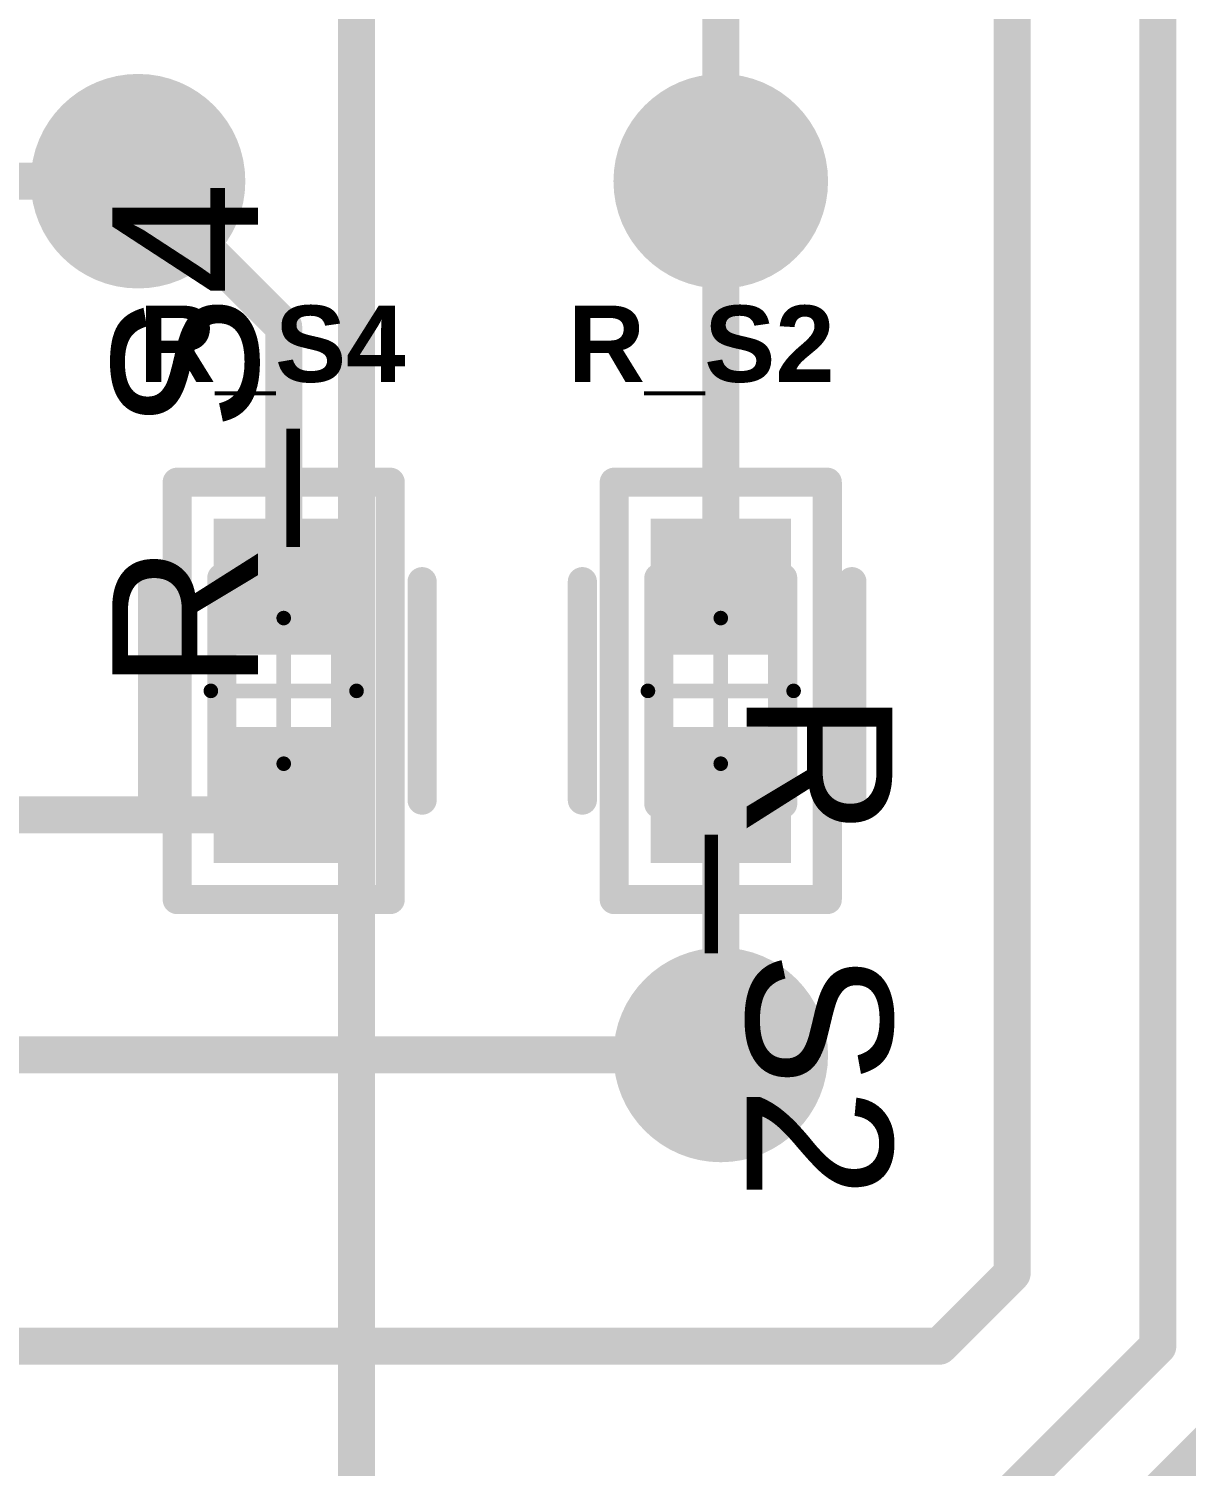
# Model space of a CAD drawing. Header units: inches. Extents: x 0 to 5429, y 0 to 5429.
# Drawn here: x 12.25 to 20.2, y 25.68 to 35.55 of the extents above; entities that cross this region are included whole.
import ezdxf

# ---------------------------------------------------------------- set-up
doc = ezdxf.new("R2010")
doc.units = ezdxf.units.IN
for name, color, linetype in [('Bottom Layer', 5, 'Continuous'), ('Bottom Solder', 6, 'Continuous'), ('GND', 16, 'Continuous'), ('Top 3D Body', 56, 'Continuous'), ('Top Assembly', 56, 'Continuous'), ('Top Component Center', 56, 'Continuous'), ('Top Courtyard', 56, 'Continuous'), ('Top Layer', 1, 'Continuous'), ('Top Overlay', 2, 'Continuous'), ('Top Paste', 8, 'Continuous'), ('Top Solder', 216, 'Continuous'), ('VDD', 76, 'Continuous'), ('Via Holes', 16, 'Continuous')]:
    doc.layers.add(name, color=color, linetype=linetype)
doc.styles.add('Arial', font='', dxfattribs={"height": 0.2})
doc.styles.add('Arial_Bold', font='', dxfattribs={"height": 0.2})
doc.styles.get('Arial').set_extended_font_data('Arial')
doc.styles.get('Arial_Bold').set_extended_font_data('Arial', bold=True)

# ---------------------------------------------------------------- blocks, each defined once
blk = doc.blocks.new('FP_CRCW0603__3_IPC_B_18')
at = {"layer": 'Top Layer'}
for points in [[(-1.18289705, 0.48104298), (-0.24785447, 0.48104298), (-0.24785447, -0.4810886999999999), (-1.18289705, -0.4810886999999999)], [(0.24788495, 0.48104298), (1.18292753, 0.48104298), (1.18292753, -0.4810886999999999), (0.24788495, -0.4810886999999999)]]:
    blk.add_hatch(color=1, dxfattribs=at).paths.add_polyline_path(points)
at = {"layer": 'Top Paste'}
for points in [[(-1.18289705, 0.48104298), (-0.24785447, 0.48104298), (-0.24785447, -0.4810886999999999), (-1.18289705, -0.4810886999999999)], [(0.24788495, 0.48104298), (1.18292753, 0.48104298), (1.18292753, -0.4810886999999999), (0.24788495, -0.4810886999999999)]]:
    blk.add_hatch(color=8, dxfattribs=at).paths.add_polyline_path(points)
at = {"layer": 'Top Solder'}
for points in [[(-1.18289705, 0.48104298), (-0.24785447, 0.48104298), (-0.24785447, -0.4810886999999999), (-1.18289705, -0.4810886999999999)], [(0.24788495, 0.48104298), (1.18292753, 0.48104298), (1.18292753, -0.4810886999999999), (0.24788495, -0.4810886999999999)]]:
    blk.add_hatch(color=216, dxfattribs=at).paths.add_polyline_path(points)
at = {"layer": 'Top 3D Body'}
for points in [[(-0.7750149599999999, 0.4249699399999999, 0.1999996, 0.1999996, 0), (-0.7750149599999999, -0.42501566, 0.1999996, 0.1999996, 0)], [(-0.7750149599999999, 0.4249699399999999, 0.1999996, 0.1999996, 0), (0.77499464, 0.4249699399999999, 0.1999996, 0.1999996, 0)], [(0.77499464, 0.4249699399999999, 0.1999996, 0.1999996, 0), (0.77499464, -0.42501566, 0.1999996, 0.1999996, 0)], [(-0.7750149599999999, -0.42501566, 0.1999996, 0.1999996, 0), (0.77499464, -0.42501566, 0.1999996, 0.1999996, 0)]]:
    blk.add_lwpolyline(points, format="xyseb", dxfattribs=at)
for points in [[(-0.8250148599999999, 0.4249699399999999, 0.0999998, 0.0999998, 1), (-0.7250150599999999, 0.4249699399999999, 0.0999998, 0.0999998, 1)], [(-0.8250148599999999, 0.4249699399999999, 0.0999998, 0.0999998, 1), (-0.7250150599999999, 0.4249699399999999, 0.0999998, 0.0999998, 1)], [(0.72499474, 0.4249699399999999, 0.0999998, 0.0999998, 1), (0.8249945399999999, 0.4249699399999999, 0.0999998, 0.0999998, 1)], [(0.72499474, 0.4249699399999999, 0.0999998, 0.0999998, 1), (0.8249945399999999, 0.4249699399999999, 0.0999998, 0.0999998, 1)], [(-0.8250148599999999, -0.42501566, 0.0999998, 0.0999998, 1), (-0.7250150599999999, -0.42501566, 0.0999998, 0.0999998, 1)], [(-0.8250148599999999, -0.42501566, 0.0999998, 0.0999998, 1), (-0.7250150599999999, -0.42501566, 0.0999998, 0.0999998, 1)], [(0.72499474, -0.42501566, 0.0999998, 0.0999998, 1), (0.8249945399999999, -0.42501566, 0.0999998, 0.0999998, 1)], [(0.72499474, -0.42501566, 0.0999998, 0.0999998, 1), (0.8249945399999999, -0.42501566, 0.0999998, 0.0999998, 1)]]:
    blk.add_lwpolyline(points, format="xyseb", close=True, dxfattribs=at)
at = {"layer": 'Top Assembly'}
for points in [[(-1.43292576, 0.7310399399999999, 0.1999996, 0.1999996, 0), (-1.43292576, -0.73108566, 0.1999996, 0.1999996, 0)], [(-1.43292576, 0.7310399399999999, 0.1999996, 0.1999996, 0), (1.43290544, 0.7310399399999999, 0.1999996, 0.1999996, 0)], [(1.43290544, 0.7310399399999999, 0.1999996, 0.1999996, 0), (1.43290544, -0.73108566, 0.1999996, 0.1999996, 0)], [(-1.43292576, -0.73108566, 0.1999996, 0.1999996, 0), (1.43290544, -0.73108566, 0.1999996, 0.1999996, 0)]]:
    blk.add_lwpolyline(points, format="xyseb", dxfattribs=at)
for points in [[(-1.48292566, 0.7310399399999999, 0.0999998, 0.0999998, 1), (-1.38292586, 0.7310399399999999, 0.0999998, 0.0999998, 1)], [(-1.48292566, 0.7310399399999999, 0.0999998, 0.0999998, 1), (-1.38292586, 0.7310399399999999, 0.0999998, 0.0999998, 1)], [(1.38290554, 0.7310399399999999, 0.0999998, 0.0999998, 1), (1.48290534, 0.7310399399999999, 0.0999998, 0.0999998, 1)], [(1.38290554, 0.7310399399999999, 0.0999998, 0.0999998, 1), (1.48290534, 0.7310399399999999, 0.0999998, 0.0999998, 1)], [(-1.48292566, -0.73108566, 0.0999998, 0.0999998, 1), (-1.38292586, -0.73108566, 0.0999998, 0.0999998, 1)], [(-1.48292566, -0.73108566, 0.0999998, 0.0999998, 1), (-1.38292586, -0.73108566, 0.0999998, 0.0999998, 1)], [(1.38290554, -0.73108566, 0.0999998, 0.0999998, 1), (1.48290534, -0.73108566, 0.0999998, 0.0999998, 1)], [(1.38290554, -0.73108566, 0.0999998, 0.0999998, 1), (1.48290534, -0.73108566, 0.0999998, 0.0999998, 1)]]:
    blk.add_lwpolyline(points, format="xyseb", close=True, dxfattribs=at)
at = {"layer": 'Top Component Center'}
for points in [[(-1.016e-05, 0.4999507399999999, 0.0999998, 0.0999998, 0), (-1.016e-05, -0.50004726, 0.0999998, 0.0999998, 0)], [(-0.49998376, -2.286e-05, 0.0999998, 0.0999998, 0), (0.5000142399999999, -2.286e-05, 0.0999998, 0.0999998, 0)]]:
    blk.add_lwpolyline(points, format="xyseb", dxfattribs=at)
for points in [[(-0.02500884, 0.4999507399999999, 0.0499999, 0.0499999, 1), (0.02498852, 0.4999507399999999, 0.0499999, 0.0499999, 1)], [(-0.5249824399999999, -2.286e-05, 0.0499999, 0.0499999, 1), (-0.47498508, -2.286e-05, 0.0499999, 0.0499999, 1)], [(0.4750155599999999, -2.286e-05, 0.0499999, 0.0499999, 1), (0.5250129199999999, -2.286e-05, 0.0499999, 0.0499999, 1)], [(-0.02500884, -0.50004726, 0.0499999, 0.0499999, 1), (0.02498852, -0.50004726, 0.0499999, 0.0499999, 1)]]:
    blk.add_lwpolyline(points, format="xyseb", close=True, dxfattribs=at)
at = {"layer": 'Top Courtyard'}
for points in [[(-1.43292576, 0.7310399399999999, 0.1999996, 0.1999996, 0), (-1.43292576, -0.73108566, 0.1999996, 0.1999996, 0)], [(-1.43292576, 0.7310399399999999, 0.1999996, 0.1999996, 0), (1.43290544, 0.7310399399999999, 0.1999996, 0.1999996, 0)], [(1.43290544, 0.7310399399999999, 0.1999996, 0.1999996, 0), (1.43290544, -0.73108566, 0.1999996, 0.1999996, 0)], [(-1.43292576, -0.73108566, 0.1999996, 0.1999996, 0), (1.43290544, -0.73108566, 0.1999996, 0.1999996, 0)]]:
    blk.add_lwpolyline(points, format="xyseb", dxfattribs=at)
for points in [[(-1.48292566, 0.7310399399999999, 0.0999998, 0.0999998, 1), (-1.38292586, 0.7310399399999999, 0.0999998, 0.0999998, 1)], [(-1.48292566, 0.7310399399999999, 0.0999998, 0.0999998, 1), (-1.38292586, 0.7310399399999999, 0.0999998, 0.0999998, 1)], [(1.38290554, 0.7310399399999999, 0.0999998, 0.0999998, 1), (1.48290534, 0.7310399399999999, 0.0999998, 0.0999998, 1)], [(1.38290554, 0.7310399399999999, 0.0999998, 0.0999998, 1), (1.48290534, 0.7310399399999999, 0.0999998, 0.0999998, 1)], [(-1.48292566, -0.73108566, 0.0999998, 0.0999998, 1), (-1.38292586, -0.73108566, 0.0999998, 0.0999998, 1)], [(-1.48292566, -0.73108566, 0.0999998, 0.0999998, 1), (-1.38292586, -0.73108566, 0.0999998, 0.0999998, 1)], [(1.38290554, -0.73108566, 0.0999998, 0.0999998, 1), (1.48290534, -0.73108566, 0.0999998, 0.0999998, 1)], [(1.38290554, -0.73108566, 0.0999998, 0.0999998, 1), (1.48290534, -0.73108566, 0.0999998, 0.0999998, 1)]]:
    blk.add_lwpolyline(points, format="xyseb", close=True, dxfattribs=at)
at = {"layer": 'Top Overlay'}
for points in [[(-0.75002136, 0.89994994, 0.1999996, 0.1999996, 0), (0.75000104, 0.89994994, 0.1999996, 0.1999996, 0)], [(-0.75002136, -0.95003366, 0.1999996, 0.1999996, 0), (0.75000104, -0.95003366, 0.1999996, 0.1999996, 0)]]:
    blk.add_lwpolyline(points, format="xyseb", dxfattribs=at)
for points in [[(-0.80002126, 0.89994994, 0.0999998, 0.0999998, 1), (-0.7000214599999999, 0.89994994, 0.0999998, 0.0999998, 1)], [(0.7000011399999999, 0.89994994, 0.0999998, 0.0999998, 1), (0.8000009399999999, 0.89994994, 0.0999998, 0.0999998, 1)], [(-0.80002126, -0.95003366, 0.0999998, 0.0999998, 1), (-0.7000214599999999, -0.95003366, 0.0999998, 0.0999998, 1)], [(0.7000011399999999, -0.95003366, 0.0999998, 0.0999998, 1), (0.8000009399999999, -0.95003366, 0.0999998, 0.0999998, 1)]]:
    blk.add_lwpolyline(points, format="xyseb", close=True, dxfattribs=at)
at = {"layer": 'Top Assembly', "style": 'Arial'}
blk.add_text('R_S4', height=1.00000054, dxfattribs=at).set_placement((-1.016e-05, 0.1774444))
blk = doc.blocks.new('FP_CRCW0603__3_IPC_B_20')
at = {"layer": 'Top Layer'}
for points in [[(-1.18292753, 0.48108362), (-0.24788495, 0.48108362), (-0.24788495, -0.48104806), (-1.18292753, -0.48104806)], [(0.24785447, 0.48108362), (1.18289705, 0.48108362), (1.18289705, -0.48104806), (0.24785447, -0.48104806)]]:
    blk.add_hatch(color=1, dxfattribs=at).paths.add_polyline_path(points)
at = {"layer": 'Top Paste'}
for points in [[(-1.18292753, 0.48108362), (-0.24788495, 0.48108362), (-0.24788495, -0.48104806), (-1.18292753, -0.48104806)], [(0.24785447, 0.48108362), (1.18289705, 0.48108362), (1.18289705, -0.48104806), (0.24785447, -0.48104806)]]:
    blk.add_hatch(color=8, dxfattribs=at).paths.add_polyline_path(points)
at = {"layer": 'Top Solder'}
for points in [[(-1.18292753, 0.48108362), (-0.24788495, 0.48108362), (-0.24788495, -0.48104806), (-1.18292753, -0.48104806)], [(0.24785447, 0.48108362), (1.18289705, 0.48108362), (1.18289705, -0.48104806), (0.24785447, -0.48104806)]]:
    blk.add_hatch(color=216, dxfattribs=at).paths.add_polyline_path(points)
at = {"layer": 'Top 3D Body'}
for points in [[(-0.7750454399999999, -0.42497502, 0.1999996, 0.1999996, 0), (-0.7750454399999999, 0.42501058, 0.1999996, 0.1999996, 0)], [(0.7749641599999999, 0.42501058, 0.1999996, 0.1999996, 0), (-0.7750454399999999, 0.42501058, 0.1999996, 0.1999996, 0)], [(0.7749641599999999, -0.42497502, 0.1999996, 0.1999996, 0), (0.7749641599999999, 0.42501058, 0.1999996, 0.1999996, 0)], [(0.7749641599999999, -0.42497502, 0.1999996, 0.1999996, 0), (-0.7750454399999999, -0.42497502, 0.1999996, 0.1999996, 0)]]:
    blk.add_lwpolyline(points, format="xyseb", dxfattribs=at)
for points in [[(-0.82504534, 0.42501058, 0.0999998, 0.0999998, 1), (-0.72504554, 0.42501058, 0.0999998, 0.0999998, 1)], [(-0.82504534, 0.42501058, 0.0999998, 0.0999998, 1), (-0.72504554, 0.42501058, 0.0999998, 0.0999998, 1)], [(0.7249642599999999, 0.42501058, 0.0999998, 0.0999998, 1), (0.8249640599999999, 0.42501058, 0.0999998, 0.0999998, 1)], [(0.7249642599999999, 0.42501058, 0.0999998, 0.0999998, 1), (0.8249640599999999, 0.42501058, 0.0999998, 0.0999998, 1)], [(-0.82504534, -0.42497502, 0.0999998, 0.0999998, 1), (-0.72504554, -0.42497502, 0.0999998, 0.0999998, 1)], [(-0.82504534, -0.42497502, 0.0999998, 0.0999998, 1), (-0.72504554, -0.42497502, 0.0999998, 0.0999998, 1)], [(0.7249642599999999, -0.42497502, 0.0999998, 0.0999998, 1), (0.8249640599999999, -0.42497502, 0.0999998, 0.0999998, 1)], [(0.7249642599999999, -0.42497502, 0.0999998, 0.0999998, 1), (0.8249640599999999, -0.42497502, 0.0999998, 0.0999998, 1)]]:
    blk.add_lwpolyline(points, format="xyseb", close=True, dxfattribs=at)
at = {"layer": 'Top Assembly'}
for points in [[(-1.43295624, -0.7310450199999999, 0.1999996, 0.1999996, 0), (-1.43295624, 0.73108058, 0.1999996, 0.1999996, 0)], [(1.43287496, 0.73108058, 0.1999996, 0.1999996, 0), (-1.43295624, 0.73108058, 0.1999996, 0.1999996, 0)], [(1.43287496, -0.7310450199999999, 0.1999996, 0.1999996, 0), (1.43287496, 0.73108058, 0.1999996, 0.1999996, 0)], [(1.43287496, -0.7310450199999999, 0.1999996, 0.1999996, 0), (-1.43295624, -0.7310450199999999, 0.1999996, 0.1999996, 0)]]:
    blk.add_lwpolyline(points, format="xyseb", dxfattribs=at)
for points in [[(-1.48295614, 0.73108058, 0.0999998, 0.0999998, 1), (-1.38295634, 0.73108058, 0.0999998, 0.0999998, 1)], [(-1.48295614, 0.73108058, 0.0999998, 0.0999998, 1), (-1.38295634, 0.73108058, 0.0999998, 0.0999998, 1)], [(1.38287506, 0.73108058, 0.0999998, 0.0999998, 1), (1.48287486, 0.73108058, 0.0999998, 0.0999998, 1)], [(1.38287506, 0.73108058, 0.0999998, 0.0999998, 1), (1.48287486, 0.73108058, 0.0999998, 0.0999998, 1)], [(-1.48295614, -0.7310450199999999, 0.0999998, 0.0999998, 1), (-1.38295634, -0.7310450199999999, 0.0999998, 0.0999998, 1)], [(-1.48295614, -0.7310450199999999, 0.0999998, 0.0999998, 1), (-1.38295634, -0.7310450199999999, 0.0999998, 0.0999998, 1)], [(1.38287506, -0.7310450199999999, 0.0999998, 0.0999998, 1), (1.48287486, -0.7310450199999999, 0.0999998, 0.0999998, 1)], [(1.38287506, -0.7310450199999999, 0.0999998, 0.0999998, 1), (1.48287486, -0.7310450199999999, 0.0999998, 0.0999998, 1)]]:
    blk.add_lwpolyline(points, format="xyseb", close=True, dxfattribs=at)
at = {"layer": 'Top Component Center'}
for points in [[(-4.064e-05, -0.49995582, 0.0999998, 0.0999998, 0), (-4.064e-05, 0.50004218, 0.0999998, 0.0999998, 0)], [(0.49998376, 1.778e-05, 0.0999998, 0.0999998, 0), (-0.5000142399999999, 1.778e-05, 0.0999998, 0.0999998, 0)]]:
    blk.add_lwpolyline(points, format="xyseb", dxfattribs=at)
for points in [[(-0.02503932, 0.50004218, 0.0499999, 0.0499999, 1), (0.02495804, 0.50004218, 0.0499999, 0.0499999, 1)], [(-0.5250129199999999, 1.778e-05, 0.0499999, 0.0499999, 1), (-0.4750155599999999, 1.778e-05, 0.0499999, 0.0499999, 1)], [(0.47498508, 1.778e-05, 0.0499999, 0.0499999, 1), (0.5249824399999999, 1.778e-05, 0.0499999, 0.0499999, 1)], [(-0.02503932, -0.49995582, 0.0499999, 0.0499999, 1), (0.02495804, -0.49995582, 0.0499999, 0.0499999, 1)]]:
    blk.add_lwpolyline(points, format="xyseb", close=True, dxfattribs=at)
at = {"layer": 'Top Courtyard'}
for points in [[(-1.43295624, -0.7310450199999999, 0.1999996, 0.1999996, 0), (-1.43295624, 0.73108058, 0.1999996, 0.1999996, 0)], [(1.43287496, 0.73108058, 0.1999996, 0.1999996, 0), (-1.43295624, 0.73108058, 0.1999996, 0.1999996, 0)], [(1.43287496, -0.7310450199999999, 0.1999996, 0.1999996, 0), (1.43287496, 0.73108058, 0.1999996, 0.1999996, 0)], [(1.43287496, -0.7310450199999999, 0.1999996, 0.1999996, 0), (-1.43295624, -0.7310450199999999, 0.1999996, 0.1999996, 0)]]:
    blk.add_lwpolyline(points, format="xyseb", dxfattribs=at)
for points in [[(-1.48295614, 0.73108058, 0.0999998, 0.0999998, 1), (-1.38295634, 0.73108058, 0.0999998, 0.0999998, 1)], [(-1.48295614, 0.73108058, 0.0999998, 0.0999998, 1), (-1.38295634, 0.73108058, 0.0999998, 0.0999998, 1)], [(1.38287506, 0.73108058, 0.0999998, 0.0999998, 1), (1.48287486, 0.73108058, 0.0999998, 0.0999998, 1)], [(1.38287506, 0.73108058, 0.0999998, 0.0999998, 1), (1.48287486, 0.73108058, 0.0999998, 0.0999998, 1)], [(-1.48295614, -0.7310450199999999, 0.0999998, 0.0999998, 1), (-1.38295634, -0.7310450199999999, 0.0999998, 0.0999998, 1)], [(-1.48295614, -0.7310450199999999, 0.0999998, 0.0999998, 1), (-1.38295634, -0.7310450199999999, 0.0999998, 0.0999998, 1)], [(1.38287506, -0.7310450199999999, 0.0999998, 0.0999998, 1), (1.48287486, -0.7310450199999999, 0.0999998, 0.0999998, 1)], [(1.38287506, -0.7310450199999999, 0.0999998, 0.0999998, 1), (1.48287486, -0.7310450199999999, 0.0999998, 0.0999998, 1)]]:
    blk.add_lwpolyline(points, format="xyseb", close=True, dxfattribs=at)
at = {"layer": 'Top Overlay'}
for points in [[(0.74997056, 0.9000413799999999, 0.1999996, 0.1999996, 0), (-0.7500518399999999, 0.9000413799999999, 0.1999996, 0.1999996, 0)], [(0.74997056, -0.9499930199999999, 0.1999996, 0.1999996, 0), (-0.7500518399999999, -0.9499930199999999, 0.1999996, 0.1999996, 0)]]:
    blk.add_lwpolyline(points, format="xyseb", dxfattribs=at)
for points in [[(-0.80005174, 0.9000413799999999, 0.0999998, 0.0999998, 1), (-0.70005194, 0.9000413799999999, 0.0999998, 0.0999998, 1)], [(0.69997066, 0.9000413799999999, 0.0999998, 0.0999998, 1), (0.7999704599999999, 0.9000413799999999, 0.0999998, 0.0999998, 1)], [(-0.80005174, -0.9499930199999999, 0.0999998, 0.0999998, 1), (-0.70005194, -0.9499930199999999, 0.0999998, 0.0999998, 1)], [(0.69997066, -0.9499930199999999, 0.0999998, 0.0999998, 1), (0.7999704599999999, -0.9499930199999999, 0.0999998, 0.0999998, 1)]]:
    blk.add_lwpolyline(points, format="xyseb", close=True, dxfattribs=at)
at = {"layer": 'Top Assembly', "style": 'Arial'}
blk.add_text('R_S2', height=1.00000054, dxfattribs=at).set_placement((-1.016e-05, 0.17743932))

msp = doc.modelspace()

# ---------------------------------------------------------------- hatches: boundary and pattern name
at = {"layer": 'Bottom Layer'}
h = msp.add_hatch(color=5, dxfattribs=at)
edge = h.paths.add_edge_path()
edge.add_arc((12.9999994, 34.49999958), 0.635, 0, 360)
h = msp.add_hatch(color=5, dxfattribs=at)
edge = h.paths.add_edge_path()
edge.add_arc((17.0000168, 34.5000072), 0.635, 0, 360)
h = msp.add_hatch(color=5, dxfattribs=at)
edge = h.paths.add_edge_path()
edge.add_arc((16.99999902, 28.49999888), 0.635, 0, 360)
at = {"layer": 'Bottom Solder'}
h = msp.add_hatch(color=6, dxfattribs=at)
edge = h.paths.add_edge_path()
edge.add_arc((12.9999994, 34.49999958), 0.7366, 0, 360)
h = msp.add_hatch(color=6, dxfattribs=at)
edge = h.paths.add_edge_path()
edge.add_arc((17.0000168, 34.5000072), 0.7366, 0, 360)
h = msp.add_hatch(color=6, dxfattribs=at)
edge = h.paths.add_edge_path()
edge.add_arc((16.99999902, 28.49999888), 0.7366, 0, 360)
at = {"layer": 'GND'}
h = msp.add_hatch(color=16, dxfattribs=at)
edge = h.paths.add_edge_path()
edge.add_arc((12.9999994, 34.49999958), 0.635, 0, 360)
h = msp.add_hatch(color=16, dxfattribs=at)
edge = h.paths.add_edge_path()
edge.add_arc((17.0000168, 34.5000072), 0.635, 0, 360)
h = msp.add_hatch(color=16, dxfattribs=at)
edge = h.paths.add_edge_path()
edge.add_arc((16.99999902, 28.49999888), 0.635, 0, 360)
at = {"layer": 'Top Layer'}
h = msp.add_hatch(color=1, dxfattribs=at)
edge = h.paths.add_edge_path()
edge.add_arc((12.9999994, 34.49999958), 0.635, 0, 360)
h = msp.add_hatch(color=1, dxfattribs=at)
edge = h.paths.add_edge_path()
edge.add_arc((17.0000168, 34.5000072), 0.635, 0, 360)
h = msp.add_hatch(color=1, dxfattribs=at)
edge = h.paths.add_edge_path()
edge.add_arc((16.99999902, 28.49999888), 0.635, 0, 360)
at = {"layer": 'Top Solder'}
h = msp.add_hatch(color=216, dxfattribs=at)
edge = h.paths.add_edge_path()
edge.add_arc((12.9999994, 34.49999958), 0.7366, 0, 360)
h = msp.add_hatch(color=216, dxfattribs=at)
edge = h.paths.add_edge_path()
edge.add_arc((17.0000168, 34.5000072), 0.7366, 0, 360)
h = msp.add_hatch(color=216, dxfattribs=at)
edge = h.paths.add_edge_path()
edge.add_arc((16.99999902, 28.49999888), 0.7366, 0, 360)
at = {"layer": 'VDD'}
h = msp.add_hatch(color=76, dxfattribs=at)
edge = h.paths.add_edge_path()
edge.add_arc((12.9999994, 34.49999958), 0.635, 0, 360)
h = msp.add_hatch(color=76, dxfattribs=at)
edge = h.paths.add_edge_path()
edge.add_arc((17.0000168, 34.5000072), 0.635, 0, 360)
h = msp.add_hatch(color=76, dxfattribs=at)
edge = h.paths.add_edge_path()
edge.add_arc((16.99999902, 28.49999888), 0.635, 0, 360)
at = {"layer": 'Via Holes'}
h = msp.add_hatch(color=7, dxfattribs=at)
edge = h.paths.add_edge_path()
edge.add_arc((12.9999994, 34.49999958), 0.3556, 0, 360)
h = msp.add_hatch(color=7, dxfattribs=at)
edge = h.paths.add_edge_path()
edge.add_arc((17.0000168, 34.5000072), 0.3556, 0, 360)
h = msp.add_hatch(color=7, dxfattribs=at)
edge = h.paths.add_edge_path()
edge.add_arc((16.99999902, 28.49999888), 0.3556, 0, 360)

# ---------------------------------------------------------------- linework, layer by layer
at = {"layer": 'Bottom Layer'}
for points in [[(20.00000064, 26.50000034, 0.254, 0.254, 0), (20.00000064, 39.49999974, 0.254, 0.254, 0)], [(19.0000001, 26.99999934, 0.254, 0.254, 0), (19.0000001, 39.35120908, 0.254, 0.254, 0)], [(17.0000168, 34.5000072, 0.254, 0.254, 0), (17.0000168, 36.49998288, 0.254, 0.254, 0)], [(16.50000002, 21.99999918, 0.254, 0.254, 0), (23.4999784, 28.99997756, 0.254, 0.254, 0)], [(7.00000124, 28.49999888, 0.254, 0.254, 0), (16.99999902, 28.49999888, 0.254, 0.254, 0)], [(18.5000011, 26.50000034, 0.254, 0.254, 0), (19.0000001, 26.99999934, 0.254, 0.254, 0)], [(10.00000032, 26.50000034, 0.254, 0.254, 0), (18.5000011, 26.50000034, 0.254, 0.254, 0)], [(15.49999948, 21.99999918, 0.254, 0.254, 0), (20.00000064, 26.50000034, 0.254, 0.254, 0)]]:
    msp.add_lwpolyline(points, format="xyseb", dxfattribs=at)
for points in [[(16.9365168, 34.5000072, 0.127, 0.127, 1), (17.0635168, 34.5000072, 0.127, 0.127, 1)], [(16.93649902, 28.49999888, 0.127, 0.127, 1), (17.06349902, 28.49999888, 0.127, 0.127, 1)], [(18.9365001, 26.99999934, 0.127, 0.127, 1), (19.0635001, 26.99999934, 0.127, 0.127, 1)], [(18.9365001, 26.99999934, 0.127, 0.127, 1), (19.0635001, 26.99999934, 0.127, 0.127, 1)], [(18.4365011, 26.50000034, 0.127, 0.127, 1), (18.5635011, 26.50000034, 0.127, 0.127, 1)], [(18.4365011, 26.50000034, 0.127, 0.127, 1), (18.5635011, 26.50000034, 0.127, 0.127, 1)], [(19.93650064, 26.50000034, 0.127, 0.127, 1), (20.06350064, 26.50000034, 0.127, 0.127, 1)], [(19.93650064, 26.50000034, 0.127, 0.127, 1), (20.06350064, 26.50000034, 0.127, 0.127, 1)]]:
    msp.add_lwpolyline(points, format="xyseb", close=True, dxfattribs=at)
at = {"layer": 'GND'}
for points in [[(10.999978, 34.5000072, 0.254, 0.254, 0), (12.99999178, 34.5000072, 0.254, 0.254, 0)], [(12.99999178, 34.5000072, 0.254, 0.254, 0), (12.9999994, 34.49999958, 0.254, 0.254, 0)]]:
    msp.add_lwpolyline(points, format="xyseb", dxfattribs=at)
for points in [[(12.93649178, 34.5000072, 0.127, 0.127, 1), (13.06349178, 34.5000072, 0.127, 0.127, 1)], [(12.93649178, 34.5000072, 0.127, 0.127, 1), (13.06349178, 34.5000072, 0.127, 0.127, 1)], [(12.9364994, 34.49999958, 0.127, 0.127, 1), (13.0634994, 34.49999958, 0.127, 0.127, 1)]]:
    msp.add_lwpolyline(points, format="xyseb", close=True, dxfattribs=at)
at = {"layer": 'Top Layer'}
for points in [[(12.9999994, 34.49999958, 0.254, 0.254, 0), (14.0000228, 33.49997618, 0.254, 0.254, 0)], [(17.0000168, 31.7154052, 0.254, 0.254, 0), (17.0000168, 34.5000072, 0.254, 0.254, 0)], [(14.0000228, 31.7154052, 0.254, 0.254, 0), (14.0000228, 33.49997618, 0.254, 0.254, 0)], [(13.86419122, 30.14879162, 0.254, 0.254, 0), (14.0000228, 30.2846232, 0.254, 0.254, 0)], [(17.0000168, 28.50001666, 0.254, 0.254, 0), (17.0000168, 30.2846232, 0.254, 0.254, 0)], [(11.99999886, 30.14879162, 0.254, 0.254, 0), (13.86419122, 30.14879162, 0.254, 0.254, 0)], [(16.99999902, 28.49999888, 0.254, 0.254, 0), (17.0000168, 28.50001666, 0.254, 0.254, 0)]]:
    msp.add_lwpolyline(points, format="xyseb", dxfattribs=at)
for points in [[(12.9364994, 34.49999958, 0.127, 0.127, 1), (13.0634994, 34.49999958, 0.127, 0.127, 1)], [(16.9365168, 34.5000072, 0.127, 0.127, 1), (17.0635168, 34.5000072, 0.127, 0.127, 1)], [(13.9365228, 33.49997618, 0.127, 0.127, 1), (14.0635228, 33.49997618, 0.127, 0.127, 1)], [(13.9365228, 33.49997618, 0.127, 0.127, 1), (14.0635228, 33.49997618, 0.127, 0.127, 1)], [(13.9365228, 31.7154052, 0.127, 0.127, 1), (14.0635228, 31.7154052, 0.127, 0.127, 1)], [(16.9365168, 31.7154052, 0.127, 0.127, 1), (17.0635168, 31.7154052, 0.127, 0.127, 1)], [(13.9365228, 30.2846232, 0.127, 0.127, 1), (14.0635228, 30.2846232, 0.127, 0.127, 1)], [(16.9365168, 30.2846232, 0.127, 0.127, 1), (17.0635168, 30.2846232, 0.127, 0.127, 1)], [(13.80069122, 30.14879162, 0.127, 0.127, 1), (13.92769122, 30.14879162, 0.127, 0.127, 1)], [(13.80069122, 30.14879162, 0.127, 0.127, 1), (13.92769122, 30.14879162, 0.127, 0.127, 1)], [(16.93649902, 28.49999888, 0.127, 0.127, 1), (17.06349902, 28.49999888, 0.127, 0.127, 1)], [(16.9365168, 28.50001666, 0.127, 0.127, 1), (17.0635168, 28.50001666, 0.127, 0.127, 1)], [(16.9365168, 28.50001666, 0.127, 0.127, 1), (17.0635168, 28.50001666, 0.127, 0.127, 1)]]:
    msp.add_lwpolyline(points, format="xyseb", close=True, dxfattribs=at)
at = {"layer": 'VDD'}
msp.add_lwpolyline([(14.49999894, 24.00000026, 0.254, 0.254, 0), (14.49999894, 42.725086, 0.254, 0.254, 0)], format="xyseb", dxfattribs=at)

# ---------------------------------------------------------------- block references
for name, p, rotation in [('FP_CRCW0603__3_IPC_B_18', (13.99999994, 30.99999896), 90), ('FP_CRCW0603__3_IPC_B_20', (16.99999902, 30.99999896), 270)]:
    msp.add_blockref(name, p, dxfattribs=dict(rotation=rotation))

# ---------------------------------------------------------------- texts
at = {"layer": 'Top Overlay', "style": 'Arial_Bold'}
for s, p in [('R_S4', (13.0048, 33.1216)), ('R_S2', (15.9512, 33.1216))]:
    msp.add_text(s, height=0.52399946, dxfattribs=at).set_placement(p)

doc.saveas('drawing.dxf')
